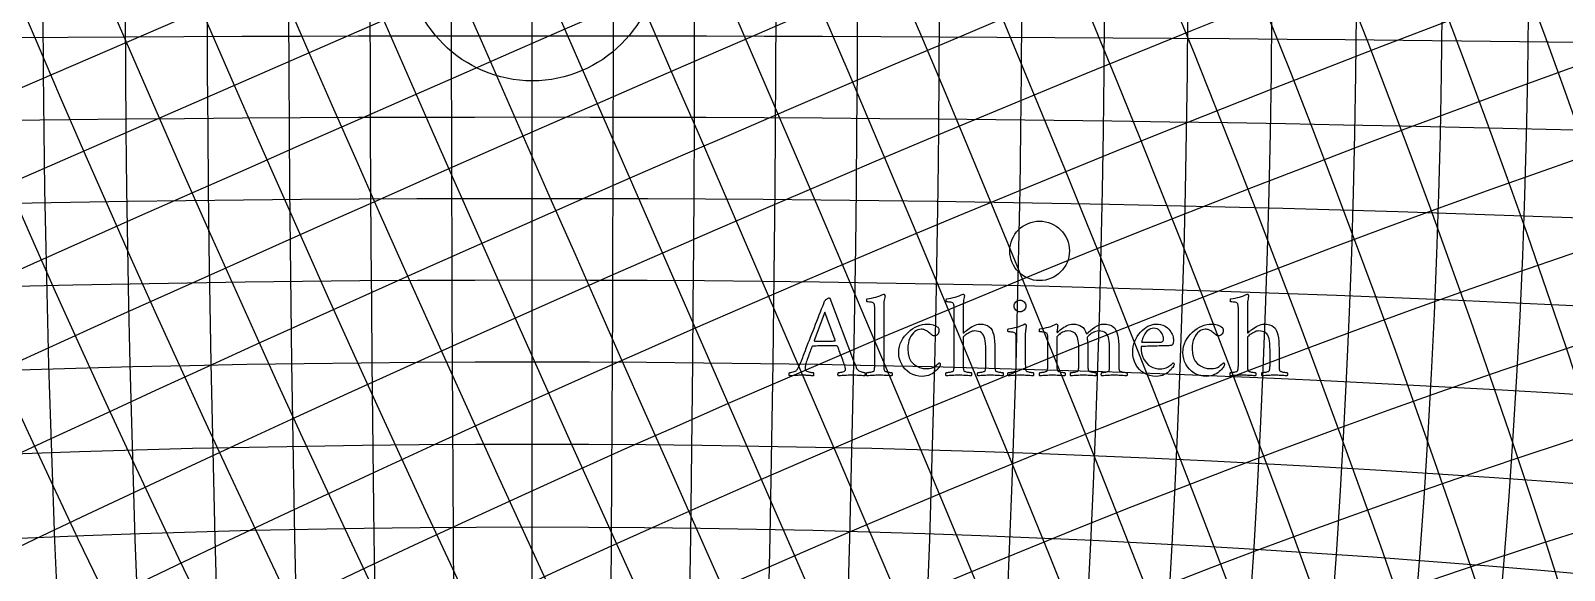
# Model space of a CAD drawing. Header units: millimetres. Extents: x -78 to 78, y -78 to 97.
# Drawn here: x -9.52 to 19.59, y -11.68 to -1.44 of the extents above; entities that cross this region are included whole.
import ezdxf

# ---------------------------------------------------------------- set-up
doc = ezdxf.new("R2010")
doc.units = ezdxf.units.MM
for name, color, linetype in [('CUT_INNER', 6, 'Continuous'), ('CUT_OUTER', 1, 'Continuous'), ('ENGRAVE', 7, 'Continuous'), ('ENGRAVE_FINE', 8, 'Continuous'), ('TEXT', 5, 'Continuous')]:
    doc.layers.add(name, color=color, linetype=linetype)

msp = doc.modelspace()

# ---------------------------------------------------------------- linework, layer by layer
at = {"layer": 'CUT_INNER'}
msp.add_circle((0, 0), 2.39, dxfattribs=at)
at = {"layer": 'CUT_OUTER'}
msp.add_arc((-0.0002, -0.0002), 77.9998, 178.593623, 0.21968, dxfattribs=at)
at = {"layer": 'ENGRAVE'}
for points in [[(0, -70.59), (0, 70.59)], [(0, -70.59), (0, 70.59)], [(-64.6943, -28.2418), (64.6943, 28.2418)]]:
    msp.add_lwpolyline(points, dxfattribs=at)
for centre, radius in [((0, 0), 76.44), ((0, 0), 76.44), ((0, 0), 74.3925), ((0, 0), 70.59), ((0, 0), 70.59), ((0, 0), 70.59), ((9.6285, -5.6182), 0.5647)]:
    msp.add_circle(centre, radius, dxfattribs=at)
for centre, radius, start, end in [((12.4469, 0), 71.679, 100, 260), ((25.6927, 0), 75.1203, 110, 250), ((40.7552, 0), 81.5103, 120, 240), ((59.232, 0), 92.1487, 130, 230), ((84.1259, 0), 109.8185, 140, 220), ((122.2655, 0), 141.18, 150, 210), ((193.9444, 0), 206.3914, 160, 200), ((400.3358, 0), 406.5116, 170, 190), ((-400.3358, 0), 406.5116, 350, 10), ((-193.9444, 0), 206.3914, 340, 20), ((-122.2655, 0), 141.18, 330, 30), ((-84.1259, 0), 109.8185, 320, 40), ((-59.232, 0), 92.1487, 310, 50), ((-40.7552, 0), 81.5103, 300, 60), ((-25.6927, 0), 75.1203, 290, 70), ((-12.4469, 0), 71.679, 280, 80), ((0, -406.5116), 400.3358, 80, 100)]:
    msp.add_arc(centre, radius, start, end, dxfattribs=at)
at = {"layer": 'ENGRAVE_FINE'}
for points in [[(28.2418, -64.6943), (-28.2418, 64.6943)], [(-64.6943, -28.2418), (64.6943, 28.2418)]]:
    msp.add_lwpolyline(points, dxfattribs=at)
for centre, radius, start, end in [((3.082, 0), 70.6573, 92.499999, 267.500001), ((6.1758, 0), 70.8596, 95, 265), ((9.2933, 0), 71.1991, 97.5, 262.5), ((15.6494, 0), 72.3039, 102.5, 257.5), ((18.9145, 0), 73.0801, 105, 255), ((22.2569, 0), 74.0157, 107.5, 252.5), ((29.2393, 0), 76.4061, 112.5, 247.5), ((32.9167, 0), 77.8874, 115, 245), ((36.7468, 0), 79.5819, 117.5, 242.5), ((44.9708, 0), 83.6978, 122.5, 237.5), ((49.4277, 0), 86.1745, 125, 235), ((54.1656, 0), 88.9767, 127.5, 232.5), ((64.6838, 0), 95.7442, 132.5, 227.5), ((70.59, 0), 99.8293, 135, 225), ((77.0355, 0), 104.4864, 137.5, 222.5), ((91.9947, 0), 115.9568, 142.5, 217.5), ((100.813, 0), 123.0699, 145, 215), ((110.8041, 0), 131.3792, 147.5, 212.5), ((135.6021, 0), 152.8754, 152.5, 207.5), ((151.3807, 0), 167.0302, 155, 205), ((170.4193, 0), 184.4606, 157.5, 202.5), ((223.8829, 0), 234.7477, 162.5, 197.5), ((263.4455, 0), 272.7388, 165, 195), ((318.4109, 0), 326.1418, 167.5, 192.5), ((536.1843, 0), 540.811, 172.5, 187.5), ((806.8474, 0), 809.9294, 175, 185), ((1616.7768, 0), 1618.3171, 177.5, 182.5), ((-1616.7768, 0), 1618.3171, 357.5, 2.5), ((-806.8474, 0), 809.9294, 355, 5), ((-536.1843, 0), 540.811, 352.5, 7.5), ((-318.4109, 0), 326.1418, 347.5, 12.5), ((-263.4455, 0), 272.7388, 345, 15), ((-223.8829, 0), 234.7477, 342.5, 17.5), ((-170.4193, 0), 184.4606, 337.5, 22.5), ((-151.3807, 0), 167.0302, 335, 25), ((-135.6021, 0), 152.8754, 332.5, 27.5), ((-110.8041, 0), 131.3792, 327.5, 32.5), ((-100.813, 0), 123.0699, 325, 35), ((-91.9947, 0), 115.9568, 322.5, 37.5), ((-77.0355, 0), 104.4864, 317.5, 42.5), ((-70.59, 0), 99.8293, 315, 45), ((-64.6838, 0), 95.7442, 312.5, 47.5), ((-54.1656, 0), 88.9767, 307.5, 52.5), ((-49.4277, 0), 86.1745, 305, 55), ((-44.9708, 0), 83.6978, 302.5, 57.5), ((-36.7468, 0), 79.5819, 297.5, 62.5), ((-32.9167, 0), 77.8874, 295, 65), ((-29.2393, 0), 76.4061, 292.5, 67.5), ((-22.2569, 0), 74.0157, 287.5, 72.5), ((-18.9145, 0), 73.0801, 285, 75), ((-15.6494, 0), 72.3039, 282.5, 77.5), ((-9.2933, 0), 71.1991, 277.5, 82.5), ((-6.1758, 0), 70.8596, 275, 85), ((-3.082, 0), 70.6573, 272.499999, 87.500001), ((-2.8246, -1.2331), 70.6573, 296.083333, 111.083334), ((-5.66, -2.4708), 70.8596, 298.583333, 108.583334), ((-8.5172, -3.7181), 71.1991, 301.083333, 106.083334), ((-11.4073, -4.9798), 71.679, 303.583333, 103.583333), ((-14.3424, -6.2611), 72.3039, 306.083333, 101.083333), ((-17.3348, -7.5674), 73.0801, 308.583333, 98.583333), ((-20.398, -8.9046), 74.0157, 311.083333, 96.083333), ((2.8246, 1.2331), 70.6573, 116.083333, 291.083334), ((5.66, 2.4708), 70.8596, 118.583333, 288.583334), ((8.5172, 3.7181), 71.1991, 121.083333, 286.083334), ((11.4073, 4.9798), 71.679, 123.583333, 283.583333), ((14.3424, 6.2611), 72.3039, 126.083333, 281.083333), ((17.3348, 7.5674), 73.0801, 128.583333, 278.583333), ((20.398, 8.9046), 74.0157, 131.083333, 276.083333), ((23.5468, 10.2792), 75.1203, 133.583333, 273.583333), ((26.7972, 11.6981), 76.4061, 136.083333, 271.083333), ((30.1674, 13.1694), 77.8874, 138.583333, 268.583333), ((33.6777, 14.7018), 79.5819, 141.083333, 266.083333), ((37.3513, 16.3054), 81.5103, 143.583333, 263.583333), ((41.2148, 17.992), 83.6978, 146.083333, 261.083333), ((45.2994, 19.7751), 86.1745, 148.583333, 258.583333), ((49.6417, 21.6707), 88.9767, 151.083333, 256.083333), ((54.2849, 23.6977), 92.1487, 153.583333, 253.583333), ((59.2814, 25.8789), 95.7442, 156.083333, 251.083333), ((64.6943, 28.2418), 99.8293, 158.583333, 248.583333), ((70.6014, 30.8205), 104.4864, 161.083333, 246.083333), ((77.0996, 33.6573), 109.8185, 163.583333, 243.583333), ((84.3112, 36.8055), 115.9568, 166.083333, 241.083333), ((92.393, 40.3335), 123.0699, 168.583333, 238.583333), ((101.5497, 44.3308), 131.3792, 171.083333, 236.083333), ((112.0538, 48.9163), 141.18, 173.583333, 233.583333), ((124.2765, 54.252), 152.8754, 176.083333, 231.083333), ((138.7373, 60.5648), 167.0302, 178.583333, 228.583333), ((-23.5468, -10.2792), 75.1203, 313.583333, 93.583333), ((-26.7972, -11.6981), 76.4061, 316.083333, 91.083333), ((156.1858, 68.1818), 184.4606, 181.083333, 226.083333), ((177.746, 77.5938), 206.3914, 183.583333, 223.583333), ((205.184, 89.5716), 234.7477, 186.083333, 221.083333), ((241.4423, 105.3999), 272.7388, 188.583333, 218.583333), ((291.817, 127.3906), 326.1418, 191.083333, 216.083333), ((366.8994, 160.1673), 406.5116, 193.583333, 213.583333), ((491.4017, 214.5179), 540.811, 196.083333, 211.083333), ((739.4588, 322.8055), 809.9294, 198.5833333, 208.5833333), ((1481.7422, 646.844), 1618.3171, 201.0833333, 206.0833333), ((-1481.7422, -646.844), 1618.3171, 21.0833333, 26.0833333), ((-739.4588, -322.8055), 809.9294, 18.5833333, 28.5833333), ((-491.4017, -214.5179), 540.811, 16.083333, 31.083333), ((-366.8994, -160.1673), 406.5116, 13.583333, 33.583333), ((-291.817, -127.3906), 326.1418, 11.083333, 36.083333), ((-241.4423, -105.3999), 272.7388, 8.583333, 38.583333), ((-205.184, -89.5716), 234.7477, 6.083333, 41.083333), ((-177.746, -77.5938), 206.3914, 3.583333, 43.583333), ((-156.1858, -68.1818), 184.4606, 1.083333, 46.083333), ((-138.7373, -60.5648), 167.0302, 358.583333, 48.583333), ((-124.2765, -54.252), 152.8754, 356.083333, 51.083333), ((-112.0538, -48.9163), 141.18, 353.583333, 53.583333), ((-101.5497, -44.3308), 131.3792, 351.083333, 56.083333), ((-92.393, -40.3335), 123.0699, 348.583333, 58.583333), ((-84.3112, -36.8055), 115.9568, 346.083333, 61.083333), ((-77.0996, -33.6573), 109.8185, 343.583333, 63.583333), ((-70.6014, -30.8205), 104.4864, 341.083333, 66.083333), ((-64.6943, -28.2418), 99.8293, 338.583333, 68.583333), ((-59.2814, -25.8789), 95.7442, 336.083333, 71.083333), ((-54.2849, -23.6977), 92.1487, 333.583333, 73.583333), ((-49.6417, -21.6707), 88.9767, 331.083333, 76.083333), ((-45.2994, -19.7751), 86.1745, 328.583333, 78.583333), ((-41.2148, -17.992), 83.6978, 326.083333, 81.083333), ((-37.3513, -16.3054), 81.5103, 323.583333, 83.583333), ((-33.6777, -14.7018), 79.5819, 321.083333, 86.083333), ((-30.1674, -13.1694), 77.8874, 318.583333, 88.583333), ((-82.5736, 189.1534), 193.9444, 273.583333, 313.583333), ((-93.9184, 215.1414), 223.8829, 276.083333, 311.083333), ((-109.118, 249.9594), 263.4455, 278.583333, 308.583333), ((-130.4836, 298.9021), 318.4109, 281.083333, 306.083333), ((-162.6382, 372.5594), 400.3358, 283.583333, 303.583333), ((-216.369, 495.642), 536.1843, 286.083333, 301.083333), ((-324.0386, 742.2834), 806.8474, 288.5833333, 298.5833333), ((-647.4603, 1483.1539), 1616.7768, 291.0833333, 296.0833333), ((647.4603, -1483.1539), 1616.7768, 111.0833333, 116.0833333), ((324.0386, -742.2834), 806.8474, 108.5833333, 118.5833333), ((216.369, -495.642), 536.1843, 106.083333, 121.083333), ((162.6382, -372.5594), 400.3358, 103.583333, 123.583333), ((130.4836, -298.9021), 318.4109, 101.083333, 126.083333), ((109.118, -249.9594), 263.4455, 98.583333, 128.583333), ((93.9184, -215.1414), 223.8829, 96.083333, 131.083333), ((82.5736, -189.1534), 193.9444, 93.583333, 133.583333), ((73.7994, -169.0543), 170.4193, 91.083333, 136.083333), ((0, -1618.3171), 1616.7768, 87.5, 92.5), ((66.8258, -153.0797), 151.3807, 88.583333, 138.583333), ((0, -809.9294), 806.8474, 85, 95), ((0, -540.811), 536.1843, 82.5, 97.5), ((61.1628, -140.1071), 135.6021, 86.083333, 141.083333), ((56.4836, -129.3885), 122.2655, 83.583333, 143.583333), ((0, -326.1418), 318.4109, 77.5, 102.5), ((0, -272.7388), 263.4455, 75, 105), ((52.5625, -120.4063), 110.8041, 81.083333, 146.083333), ((0, -234.7477), 223.8829, 72.5, 107.5)]:
    msp.add_arc(centre, radius, start, end, dxfattribs=at)
at = {"layer": 'TEXT'}
for points in [[(5.1198, -7.6732), (5.1212, -7.6698), (5.1252, -7.6593), (5.132, -7.6419), (5.1414, -7.6174), (5.1532, -7.5871), (5.1668, -7.5517), (5.1822, -7.5114), (5.1995, -7.466), (5.2184, -7.4169), (5.2385, -7.365), (5.2599, -7.3104), (5.2826, -7.2531), (5.306, -7.1941), (5.3296, -7.1341), (5.3533, -7.0734), (5.3771, -7.0117), (5.4008, -6.9503), (5.4241, -6.8902), (5.4469, -6.8314), (5.4693, -6.7738), (5.4909, -6.7186), (5.5112, -6.6668), (5.5302, -6.6184), (5.5479, -6.5734), (5.5538, -6.564), (5.5624, -6.554), (5.5737, -6.5435), (5.5877, -6.5324), (5.6022, -6.5225), (5.6148, -6.5153), (5.6255, -6.5111), (5.6344, -6.5096), (5.6365, -6.5097), (5.6381, -6.5099), (5.6393, -6.5103), (5.6401, -6.5108), (5.6409, -6.5114), (5.6421, -6.5122), (5.6438, -6.5131), (5.6458, -6.5142), (6.099, -7.7028), (6.1213, -7.7615), (6.1382, -7.8053), (6.1498, -7.8343), (6.1559, -7.8486), (6.1629, -7.8607), (6.1727, -7.8719), (6.1851, -7.8823), (6.2003, -7.8918), (6.2168, -7.9003), (6.2333, -7.9075), (6.2498, -7.9134), (6.2663, -7.918), (6.2813, -7.9215), (6.2934, -7.924), (6.3024, -7.9255), (6.3084, -7.926), (6.3123, -7.9325), (6.3147, -7.9405), (6.3157, -7.9501), (6.3153, -7.9613), (6.3141, -7.972), (6.313, -7.9804), (6.3119, -7.9863), (6.3107, -7.9898), (6.2786, -7.9875), (6.2481, -7.9855), (6.2194, -7.9836), (6.1923, -7.9818), (6.1649, -7.9803), (6.1348, -7.9792), (6.1022, -7.9786), (6.0671, -7.9784), (6.03, -7.9786), (5.9962, -7.9792), (5.9657, -7.9803), (5.9384, -7.9818), (5.9112, -7.9836), (5.8806, -7.9855), (5.8468, -7.9875), (5.8098, -7.9898), (5.8059, -7.9843), (5.8032, -7.9772), (5.8019, -7.9684), (5.8018, -7.9579), (5.8029, -7.9473), (5.8049, -7.9385), (5.808, -7.9314), (5.812, -7.926), (5.8237, -7.9255), (5.8382, -7.924), (5.8556, -7.9215), (5.8758, -7.918), (5.8957, -7.9137), (5.9122, -7.9086), (5.9253, -7.9029), (5.935, -7.8964), (5.939, -7.891), (5.9418, -7.8839), (5.9435, -7.875), (5.9441, -7.8645), (5.9432, -7.8525), (5.9404, -7.8369), (5.9358, -7.8178), (5.9293, -7.7951), (5.9214, -7.7698), (5.9125, -7.743), (5.9026, -7.7146), (5.8917, -7.6846), (5.8804, -7.6541), (5.869, -7.624), (5.8576, -7.5943), (5.8462, -7.5651), (5.8353, -7.5373), (5.8254, -7.5121), (5.8165, -7.4895), (5.8086, -7.4694), (5.8022, -7.453), (5.7975, -7.4413), (5.7948, -7.4342), (5.7938, -7.4319), (5.7935, -7.4316), (5.7927, -7.4307), (5.7913, -7.4293), (5.7893, -7.4273), (5.787, -7.4253), (5.7847, -7.4239), (5.7824, -7.423), (5.7802, -7.4228), (5.7621, -7.4218), (5.742, -7.421), (5.72, -7.4206), (5.6959, -7.4205), (5.6713, -7.4205), (5.6475, -7.4205), (5.6246, -7.4205), (5.6025, -7.4205), (5.5969, -7.4205), (5.5912, -7.4205), (5.5855, -7.4205), (5.5798, -7.4205), (5.5742, -7.4205), (5.569, -7.4205), (5.564, -7.4205), (5.5593, -7.4205), (5.5264, -7.4206), (5.4961, -7.4208), (5.4683, -7.4211), (5.4432, -7.4216), (5.4175, -7.4224), (5.3885, -7.4236), (5.3561, -7.4252), (5.3202, -7.4273), (5.3189, -7.4275), (5.3173, -7.4282), (5.3155, -7.4292), (5.3134, -7.4307), (5.3114, -7.4322), (5.3099, -7.4333), (5.3091, -7.4339), (5.3088, -7.4341), (5.3077, -7.437), (5.3045, -7.4455), (5.2992, -7.4598), (5.2917, -7.4797), (5.2828, -7.5035), (5.2729, -7.5295), (5.2623, -7.5576), (5.2507, -7.5878), (5.2391, -7.6187), (5.2283, -7.6485), (5.2181, -7.6773), (5.2086, -7.7051), (5.1993, -7.7324), (5.1918, -7.7575), (5.1862, -7.7803), (5.1824, -7.8008), (5.1799, -7.8191), (5.1782, -7.8355), (5.1771, -7.8499), (5.1767, -7.8622), (5.1789, -7.8741), (5.1856, -7.8847), (5.1966, -7.894), (5.212, -7.9021), (5.2298, -7.9088), (5.2479, -7.9143), (5.2663, -7.9185), (5.2849, -7.9214), (5.3019, -7.9234), (5.3154, -7.9249), (5.3252, -7.9257), (5.3316, -7.926), (5.3337, -7.9295), (5.3356, -7.9354), (5.3371, -7.9437), (5.3384, -7.9545), (5.3391, -7.9656), (5.339, -7.9752), (5.338, -7.9833), (5.3361, -7.9898), (5.3153, -7.9886), (5.296, -7.9875), (5.2783, -7.9863), (5.2621, -7.9852), (5.2468, -7.9841), (5.2314, -7.9829), (5.216, -7.9818), (5.2006, -7.9806), (5.1841, -7.9796), (5.1651, -7.9789), (5.1436, -7.9785), (5.1198, -7.9784), (5.0958, -7.9785), (5.0737, -7.9789), (5.0536, -7.9796), (5.0356, -7.9806), (5.0185, -7.9818), (5.0014, -7.9829), (4.9843, -7.9841), (4.9672, -7.9852), (4.949, -7.9863), (4.9285, -7.9875), (4.9058, -7.9886), (4.8807, -7.9898), (4.8787, -7.9863), (4.8773, -7.9804), (4.8764, -7.972), (4.8762, -7.9613), (4.8764, -7.9501), (4.8773, -7.9405), (4.8787, -7.9325), (4.8807, -7.926), (4.8927, -7.9254), (4.9083, -7.9234), (4.9275, -7.9202), (4.9502, -7.9157), (4.9726, -7.9098), (4.9909, -7.9024), (5.005, -7.8933), (5.0151, -7.8827), (5.0315, -7.8605), (5.0467, -7.8369), (5.0605, -7.8121), (5.0731, -7.786), (5.085, -7.7588), (5.0967, -7.731), (5.1083, -7.7025), (5.1198, -7.6732)], [(6.4997, -6.7419), (6.4997, -6.7287), (6.4994, -6.7143), (6.4991, -6.6986), (6.4986, -6.6816), (6.4975, -6.6648), (6.4955, -6.65), (6.4924, -6.6369), (6.4883, -6.6258), (6.4819, -6.6144), (6.4715, -6.6053), (6.4574, -6.5984), (6.4394, -6.5939), (6.4191, -6.5909), (6.3981, -6.5888), (6.3764, -6.5875), (6.354, -6.5871), (6.3529, -6.5853), (6.352, -6.5799), (6.3512, -6.5711), (6.3506, -6.5586), (6.3505, -6.546), (6.3514, -6.5367), (6.3534, -6.5306), (6.3563, -6.5279), (6.3981, -6.5224), (6.4394, -6.515), (6.4801, -6.5059), (6.5202, -6.4948), (6.5595, -6.4824), (6.5976, -6.4689), (6.6346, -6.4545), (6.6705, -6.4391), (6.675, -6.4398), (6.6793, -6.4422), (6.6835, -6.4461), (6.6876, -6.4516), (6.6911, -6.4578), (6.6936, -6.4638), (6.6951, -6.4697), (6.6956, -6.4755), (6.6948, -6.4786), (6.6924, -6.488), (6.6885, -6.5037), (6.683, -6.5256), (6.6776, -6.5533), (6.6736, -6.5865), (6.6713, -6.6251), (6.6705, -6.669), (6.6705, -7.7256), (6.6706, -7.7502), (6.6708, -7.774), (6.6711, -7.7969), (6.6716, -7.819), (6.6727, -7.8396), (6.6748, -7.8583), (6.6778, -7.8749), (6.6819, -7.8896), (6.6857, -7.8951), (6.6924, -7.9004), (6.7022, -7.9054), (6.7149, -7.9101), (6.7294, -7.9143), (6.7445, -7.9177), (6.7602, -7.9205), (6.7764, -7.9226), (6.7917, -7.9241), (6.8046, -7.9251), (6.815, -7.9258), (6.8231, -7.926), (6.8261, -7.9314), (6.8285, -7.9385), (6.8301, -7.9473), (6.831, -7.9579), (6.831, -7.9684), (6.8296, -7.9772), (6.827, -7.9843), (6.8231, -7.9898), (6.7899, -7.9875), (6.7587, -7.9855), (6.7296, -7.9836), (6.7024, -7.9818), (6.6753, -7.9803), (6.6466, -7.9792), (6.6161, -7.9786), (6.584, -7.9784), (6.5529, -7.9786), (6.5234, -7.9792), (6.4954, -7.9803), (6.469, -7.9818), (6.4423, -7.9836), (6.4135, -7.9855), (6.3825, -7.9875), (6.3494, -7.9898), (6.3455, -7.9843), (6.3429, -7.9772), (6.3415, -7.9684), (6.3415, -7.9579), (6.3424, -7.9473), (6.344, -7.9385), (6.3464, -7.9314), (6.3494, -7.926), (6.3574, -7.9258), (6.3677, -7.9251), (6.3802, -7.9241), (6.395, -7.9226), (6.4108, -7.9205), (6.4263, -7.9177), (6.4415, -7.9143), (6.4565, -7.9101), (6.4696, -7.9054), (6.4792, -7.9004), (6.4855, -7.8951), (6.4883, -7.8896), (6.4924, -7.8749), (6.4955, -7.8583), (6.4975, -7.8396), (6.4986, -7.819), (6.4991, -7.7969), (6.4994, -7.774), (6.4997, -7.7502), (6.4997, -7.7256)], [(8.4922, -7.0083), (8.5488, -7.0115), (8.5981, -7.0208), (8.6399, -7.0365), (8.6744, -7.0584), (8.7026, -7.0869), (8.7259, -7.1222), (8.7442, -7.1643), (8.7575, -7.2133), (8.7669, -7.2692), (8.7737, -7.3322), (8.7777, -7.4024), (8.7791, -7.4797), (8.7791, -7.7256), (8.7792, -7.7502), (8.7794, -7.774), (8.7797, -7.7969), (8.7802, -7.819), (8.7813, -7.8396), (8.7834, -7.8583), (8.7864, -7.8749), (8.7905, -7.8896), (8.7943, -7.8951), (8.801, -7.9004), (8.8108, -7.9054), (8.8235, -7.9101), (8.838, -7.9143), (8.8531, -7.9177), (8.8688, -7.9205), (8.885, -7.9226), (8.9003, -7.9241), (8.9132, -7.9251), (8.9236, -7.9258), (8.9317, -7.926), (8.9347, -7.9314), (8.9371, -7.9385), (8.9387, -7.9473), (8.9396, -7.9579), (8.9396, -7.9684), (8.9382, -7.9772), (8.9356, -7.9843), (8.9317, -7.9898), (8.8985, -7.9875), (8.8673, -7.9855), (8.8382, -7.9836), (8.811, -7.9818), (8.7839, -7.9803), (8.7552, -7.9792), (8.7247, -7.9786), (8.6926, -7.9784), (8.6615, -7.9786), (8.6319, -7.9792), (8.604, -7.9803), (8.5776, -7.9818), (8.5509, -7.9836), (8.5221, -7.9855), (8.4911, -7.9875), (8.458, -7.9898), (8.4541, -7.9843), (8.4515, -7.9772), (8.4501, -7.9684), (8.4501, -7.9579), (8.451, -7.9473), (8.4526, -7.9385), (8.455, -7.9314), (8.458, -7.926), (8.466, -7.9258), (8.4762, -7.9251), (8.4888, -7.9241), (8.5036, -7.9226), (8.5194, -7.9205), (8.5349, -7.9177), (8.5501, -7.9143), (8.5651, -7.9101), (8.5781, -7.9054), (8.5878, -7.9004), (8.5941, -7.8951), (8.5969, -7.8896), (8.601, -7.8749), (8.604, -7.8583), (8.6061, -7.8396), (8.6072, -7.819), (8.6077, -7.7969), (8.608, -7.774), (8.6082, -7.7502), (8.6083, -7.7256), (8.6083, -7.5025), (8.6072, -7.4368), (8.6038, -7.3786), (8.5981, -7.328), (8.5901, -7.285), (8.5791, -7.2485), (8.5645, -7.2175), (8.5461, -7.1921), (8.5241, -7.1723), (8.4977, -7.1573), (8.4666, -7.1467), (8.4306, -7.1403), (8.3897, -7.1381), (8.3687, -7.1398), (8.3467, -7.1447), (8.3238, -7.1529), (8.2998, -7.1643), (8.2761, -7.1776), (8.2539, -7.1913), (8.2334, -7.2055), (8.2144, -7.2201), (8.1984, -7.2338), (8.1871, -7.2451), (8.1802, -7.2543), (8.1779, -7.2611), (8.1779, -7.7256), (8.178, -7.7502), (8.1782, -7.774), (8.1786, -7.7969), (8.1791, -7.819), (8.1802, -7.8396), (8.1822, -7.8583), (8.1853, -7.8749), (8.1893, -7.8896), (8.1931, -7.8951), (8.1999, -7.9004), (8.2096, -7.9054), (8.2223, -7.9101), (8.2369, -7.9143), (8.252, -7.9177), (8.2676, -7.9205), (8.2838, -7.9226), (8.2991, -7.9241), (8.312, -7.9251), (8.3225, -7.9258), (8.3305, -7.926), (8.3336, -7.9314), (8.3359, -7.9385), (8.3376, -7.9473), (8.3385, -7.9579), (8.3384, -7.9684), (8.3371, -7.9772), (8.3344, -7.9843), (8.3305, -7.9898), (8.2974, -7.9875), (8.2662, -7.9855), (8.237, -7.9836), (8.2098, -7.9818), (8.1828, -7.9803), (8.154, -7.9792), (8.1236, -7.9786), (8.0914, -7.9784), (8.0603, -7.9786), (8.0308, -7.9792), (8.0028, -7.9803), (7.9764, -7.9818), (7.9497, -7.9836), (7.9209, -7.9855), (7.89, -7.9875), (7.8569, -7.9898), (7.853, -7.9843), (7.8503, -7.9772), (7.849, -7.9684), (7.8489, -7.9579), (7.8498, -7.9473), (7.8515, -7.9385), (7.8538, -7.9314), (7.8569, -7.926), (7.8648, -7.9258), (7.8751, -7.9251), (7.8876, -7.9241), (7.9024, -7.9226), (7.9182, -7.9205), (7.9337, -7.9177), (7.949, -7.9143), (7.9639, -7.9101), (7.977, -7.9054), (7.9867, -7.9004), (7.9929, -7.8951), (7.9958, -7.8896), (7.9998, -7.8749), (8.0029, -7.8583), (8.005, -7.8396), (8.006, -7.819), (8.0065, -7.7969), (8.0069, -7.774), (8.0071, -7.7502), (8.0072, -7.7256), (8.0072, -6.7419), (8.0071, -6.7297), (8.0069, -6.7157), (8.0065, -6.7001), (8.006, -6.6827), (8.005, -6.6655), (8.0029, -6.6503), (7.9998, -6.637), (7.9958, -6.6258), (7.9893, -6.6144), (7.979, -6.6053), (7.9648, -6.5984), (7.9468, -6.5939), (7.9265, -6.5909), (7.9055, -6.5888), (7.8838, -6.5875), (7.8614, -6.5871), (7.8604, -6.5853), (7.8594, -6.5799), (7.8587, -6.5711), (7.858, -6.5586), (7.8579, -6.546), (7.8589, -6.5367), (7.8608, -6.5306), (7.8637, -6.5279), (7.9055, -6.5224), (7.9468, -6.515), (7.9875, -6.5059), (8.0277, -6.4948), (8.0669, -6.4824), (8.1051, -6.4689), (8.1421, -6.4545), (8.1779, -6.4391), (8.1824, -6.4398), (8.1868, -6.4422), (8.191, -6.4461), (8.195, -6.4516), (8.1985, -6.4578), (8.201, -6.4638), (8.2025, -6.4697), (8.203, -6.4755), (8.2022, -6.4786), (8.1999, -6.488), (8.1959, -6.5037), (8.1905, -6.5256), (8.185, -6.5533), (8.1811, -6.5865), (8.1787, -6.6251), (8.1779, -6.669), (8.1779, -7.1723), (8.1784, -7.1743), (8.1797, -7.1757), (8.1818, -7.1765), (8.1848, -7.1768), (8.1861, -7.1765), (8.1876, -7.1757), (8.1895, -7.1743), (8.1916, -7.1723), (8.2048, -7.1589), (8.2215, -7.1438), (8.2418, -7.127), (8.2656, -7.1085), (8.2919, -7.0897), (8.3194, -7.0718), (8.3482, -7.0549), (8.3783, -7.0391), (8.4085, -7.0256), (8.4375, -7.016), (8.4654, -7.0102), (8.4922, -7.0083)], [(9.1434, -6.6645), (9.1455, -6.6425), (9.1517, -6.6221), (9.162, -6.6032), (9.1765, -6.5859), (9.1937, -6.5715), (9.2126, -6.5612), (9.233, -6.555), (9.255, -6.5529), (9.277, -6.555), (9.2974, -6.5612), (9.3163, -6.5715), (9.3336, -6.5859), (9.348, -6.6032), (9.3583, -6.6221), (9.3645, -6.6425), (9.3666, -6.6645), (9.3645, -6.6865), (9.3583, -6.7069), (9.348, -6.7258), (9.3336, -6.743), (9.3163, -6.7575), (9.2974, -6.7678), (9.277, -6.774), (9.255, -6.7761), (9.233, -6.774), (9.2126, -6.7678), (9.1937, -6.7575), (9.1765, -6.743), (9.162, -6.7258), (9.1517, -6.7069), (9.1455, -6.6865), (9.1434, -6.6645)], [(13.8866, -7.0083), (13.9433, -7.0115), (13.9925, -7.0208), (14.0344, -7.0365), (14.0688, -7.0584), (14.097, -7.0869), (14.1203, -7.1222), (14.1386, -7.1643), (14.1519, -7.2133), (14.1614, -7.2692), (14.1681, -7.3322), (14.1722, -7.4024), (14.1735, -7.4797), (14.1735, -7.7256), (14.1736, -7.7502), (14.1738, -7.774), (14.1742, -7.7969), (14.1747, -7.819), (14.1757, -7.8396), (14.1778, -7.8583), (14.1809, -7.8749), (14.1849, -7.8896), (14.1887, -7.8951), (14.1955, -7.9004), (14.2052, -7.9054), (14.2179, -7.9101), (14.2325, -7.9143), (14.2475, -7.9177), (14.2632, -7.9205), (14.2794, -7.9226), (14.2947, -7.9241), (14.3076, -7.9251), (14.3181, -7.9258), (14.3261, -7.926), (14.3292, -7.9314), (14.3315, -7.9385), (14.3332, -7.9473), (14.3341, -7.9579), (14.334, -7.9684), (14.3327, -7.9772), (14.33, -7.9843), (14.3261, -7.9898), (14.2929, -7.9875), (14.2618, -7.9855), (14.2326, -7.9836), (14.2054, -7.9818), (14.1784, -7.9803), (14.1496, -7.9792), (14.1192, -7.9786), (14.087, -7.9784), (14.0559, -7.9786), (14.0264, -7.9792), (13.9984, -7.9803), (13.972, -7.9818), (13.9453, -7.9836), (13.9165, -7.9855), (13.8856, -7.9875), (13.8525, -7.9898), (13.8486, -7.9843), (13.8459, -7.9772), (13.8446, -7.9684), (13.8445, -7.9579), (13.8454, -7.9473), (13.8471, -7.9385), (13.8494, -7.9314), (13.8525, -7.926), (13.8604, -7.9258), (13.8707, -7.9251), (13.8832, -7.9241), (13.898, -7.9226), (13.9138, -7.9205), (13.9293, -7.9177), (13.9446, -7.9143), (13.9595, -7.9101), (13.9726, -7.9054), (13.9823, -7.9004), (13.9885, -7.8951), (13.9914, -7.8896), (13.9954, -7.8749), (13.9985, -7.8583), (14.0006, -7.8396), (14.0016, -7.819), (14.0021, -7.7969), (14.0025, -7.774), (14.0027, -7.7502), (14.0028, -7.7256), (14.0028, -7.5025), (14.0016, -7.4368), (13.9982, -7.3786), (13.9925, -7.328), (13.9845, -7.285), (13.9736, -7.2485), (13.9589, -7.2175), (13.9406, -7.1921), (13.9185, -7.1723), (13.8922, -7.1573), (13.861, -7.1467), (13.825, -7.1403), (13.7842, -7.1381), (13.7632, -7.1398), (13.7412, -7.1447), (13.7182, -7.1529), (13.6942, -7.1643), (13.6705, -7.1776), (13.6484, -7.1913), (13.6278, -7.2055), (13.6088, -7.2201), (13.5929, -7.2338), (13.5815, -7.2451), (13.5747, -7.2543), (13.5724, -7.2611), (13.5724, -7.7256), (13.5725, -7.7502), (13.5727, -7.774), (13.573, -7.7969), (13.5735, -7.819), (13.5746, -7.8396), (13.5767, -7.8583), (13.5797, -7.8749), (13.5838, -7.8896), (13.5875, -7.8951), (13.5943, -7.9004), (13.6041, -7.9054), (13.6168, -7.9101), (13.6313, -7.9143), (13.6464, -7.9177), (13.662, -7.9205), (13.6783, -7.9226), (13.6936, -7.9241), (13.7065, -7.9251), (13.7169, -7.9258), (13.725, -7.926), (13.728, -7.9314), (13.7304, -7.9385), (13.732, -7.9473), (13.7329, -7.9579), (13.7329, -7.9684), (13.7315, -7.9772), (13.7289, -7.9843), (13.725, -7.9898), (13.6918, -7.9875), (13.6606, -7.9855), (13.6315, -7.9836), (13.6043, -7.9818), (13.5772, -7.9803), (13.5485, -7.9792), (13.518, -7.9786), (13.4859, -7.9784), (13.4548, -7.9786), (13.4252, -7.9792), (13.3973, -7.9803), (13.3709, -7.9818), (13.3442, -7.9836), (13.3154, -7.9855), (13.2844, -7.9875), (13.2513, -7.9898), (13.2474, -7.9843), (13.2448, -7.9772), (13.2434, -7.9684), (13.2433, -7.9579), (13.2443, -7.9473), (13.2459, -7.9385), (13.2483, -7.9314), (13.2513, -7.926), (13.2593, -7.9258), (13.2695, -7.9251), (13.2821, -7.9241), (13.2969, -7.9226), (13.3127, -7.9205), (13.3282, -7.9177), (13.3434, -7.9143), (13.3583, -7.9101), (13.3714, -7.9054), (13.3811, -7.9004), (13.3874, -7.8951), (13.3902, -7.8896), (13.3943, -7.8749), (13.3973, -7.8583), (13.3994, -7.8396), (13.4005, -7.819), (13.401, -7.7969), (13.4013, -7.774), (13.4015, -7.7502), (13.4016, -7.7256), (13.4016, -6.7419), (13.4015, -6.7297), (13.4013, -6.7157), (13.401, -6.7001), (13.4005, -6.6827), (13.3994, -6.6655), (13.3973, -6.6503), (13.3943, -6.637), (13.3902, -6.6258), (13.3837, -6.6144), (13.3734, -6.6053), (13.3593, -6.5984), (13.3413, -6.5939), (13.321, -6.5909), (13.3, -6.5888), (13.2783, -6.5875), (13.2559, -6.5871), (13.2548, -6.5853), (13.2539, -6.5799), (13.2531, -6.5711), (13.2525, -6.5586), (13.2524, -6.546), (13.2533, -6.5367), (13.2552, -6.5306), (13.2581, -6.5279), (13.3, -6.5224), (13.3413, -6.515), (13.382, -6.5059), (13.4221, -6.4948), (13.4614, -6.4824), (13.4995, -6.4689), (13.5365, -6.4545), (13.5724, -6.4391), (13.5769, -6.4398), (13.5812, -6.4422), (13.5854, -6.4461), (13.5895, -6.4516), (13.593, -6.4578), (13.5954, -6.4638), (13.5969, -6.4697), (13.5974, -6.4755), (13.5967, -6.4786), (13.5943, -6.488), (13.5904, -6.5037), (13.5849, -6.5256), (13.5794, -6.5533), (13.5755, -6.5865), (13.5732, -6.6251), (13.5724, -6.669), (13.5724, -7.1723), (13.5728, -7.1743), (13.5741, -7.1757), (13.5762, -7.1765), (13.5792, -7.1768), (13.5805, -7.1765), (13.5821, -7.1757), (13.5839, -7.1743), (13.5861, -7.1723), (13.5992, -7.1589), (13.6159, -7.1438), (13.6362, -7.127), (13.6601, -7.1085), (13.6863, -7.0897), (13.7139, -7.0718), (13.7427, -7.0549), (13.7728, -7.0391), (13.8029, -7.0256), (13.832, -7.016), (13.8599, -7.0102), (13.8866, -7.0083)], [(5.5547, -6.7783), (5.3521, -7.3203), (5.3521, -7.3206), (5.3524, -7.3214), (5.3527, -7.3228), (5.3532, -7.3248), (5.3538, -7.3268), (5.3546, -7.3283), (5.3556, -7.3291), (5.3566, -7.3294), (5.3793, -7.3305), (5.4042, -7.3314), (5.4311, -7.3322), (5.4602, -7.3328), (5.4889, -7.3333), (5.5146, -7.3337), (5.5373, -7.3339), (5.557, -7.334), (5.5826, -7.3338), (5.6068, -7.3334), (5.6298, -7.3327), (5.6515, -7.3317), (5.6731, -7.3305), (5.6956, -7.3294), (5.7192, -7.3283), (5.7437, -7.3271), (5.7458, -7.3268), (5.7474, -7.3257), (5.7486, -7.3239), (5.7494, -7.3214), (5.7499, -7.3189), (5.7503, -7.3172), (5.7505, -7.3161), (5.7506, -7.3157)], [(7.718, -7.1245), (7.7163, -7.1519), (7.7111, -7.1748), (7.7026, -7.1934), (7.6906, -7.2076), (7.6768, -7.218), (7.6628, -7.2255), (7.6484, -7.23), (7.6337, -7.2315), (7.6158, -7.2295), (7.5984, -7.2235), (7.5816, -7.2135), (7.5654, -7.1996), (7.5496, -7.1845), (7.5341, -7.1711), (7.5189, -7.1595), (7.5039, -7.1495), (7.4866, -7.138), (7.4709, -7.1284), (7.457, -7.1209), (7.4447, -7.1153), (7.4321, -7.1114), (7.4168, -7.1085), (7.399, -7.1068), (7.3787, -7.1062), (7.3492, -7.109), (7.3198, -7.1173), (7.2905, -7.1312), (7.2614, -7.1506), (7.2337, -7.1752), (7.2085, -7.2044), (7.1858, -7.2384), (7.1658, -7.277), (7.1493, -7.3203), (7.1376, -7.3681), (7.1306, -7.4205), (7.1282, -7.4774), (7.1348, -7.5678), (7.1544, -7.6453), (7.1871, -7.7101), (7.233, -7.762), (7.2882, -7.8019), (7.3491, -7.8304), (7.4157, -7.8474), (7.488, -7.8531), (7.5326, -7.8504), (7.5731, -7.8423), (7.6095, -7.8288), (7.6417, -7.8099), (7.6695, -7.7894), (7.6926, -7.7712), (7.7111, -7.7552), (7.7248, -7.7416), (7.7263, -7.742), (7.7285, -7.7435), (7.7314, -7.746), (7.7351, -7.7495), (7.7385, -7.7539), (7.741, -7.7589), (7.7425, -7.7647), (7.743, -7.7712), (7.7422, -7.7805), (7.7396, -7.7905), (7.7353, -7.801), (7.7294, -7.8121), (7.7177, -7.8289), (7.7032, -7.8472), (7.6858, -7.867), (7.6656, -7.8884), (7.6425, -7.91), (7.6166, -7.9303), (7.5879, -7.9493), (7.5563, -7.967), (7.522, -7.9819), (7.4851, -7.9926), (7.4457, -7.999), (7.4037, -8.0011), (7.3386, -7.9972), (7.2776, -7.9852), (7.2208, -7.9653), (7.1681, -7.9374), (7.1202, -7.9031), (7.0781, -7.8639), (7.0417, -7.82), (7.0109, -7.7712), (6.9865, -7.7191), (6.9691, -7.6653), (6.9586, -7.6098), (6.9551, -7.5526), (6.9583, -7.4926), (6.968, -7.4356), (6.984, -7.3816), (7.0064, -7.3305), (7.0338, -7.2826), (7.065, -7.238), (7.0999, -7.1967), (7.1385, -7.1586), (7.1797, -7.1243), (7.2227, -7.0943), (7.2674, -7.0685), (7.3138, -7.047), (7.3605, -7.0301), (7.4063, -7.018), (7.4511, -7.0107), (7.4948, -7.0083), (7.5535, -7.0117), (7.6064, -7.022), (7.6536, -7.0391), (7.6952, -7.063), (7.6987, -7.0671), (7.7023, -7.0727), (7.7061, -7.0796), (7.71, -7.088), (7.7135, -7.0971), (7.716, -7.1062), (7.7175, -7.1153), (7.718, -7.1245)], [(9.3575, -7.7256), (9.3576, -7.7502), (9.3578, -7.774), (9.3581, -7.7969), (9.3586, -7.819), (9.3597, -7.8396), (9.3618, -7.8583), (9.3648, -7.8749), (9.3689, -7.8896), (9.3726, -7.8951), (9.3794, -7.9004), (9.3891, -7.9054), (9.4019, -7.9101), (9.4163, -7.9143), (9.4312, -7.9177), (9.4465, -7.9205), (9.4622, -7.9226), (9.477, -7.9241), (9.4896, -7.9251), (9.4998, -7.9258), (9.5078, -7.926), (9.5108, -7.9314), (9.5132, -7.9385), (9.5148, -7.9473), (9.5157, -7.9579), (9.5157, -7.9684), (9.5143, -7.9772), (9.5117, -7.9843), (9.5078, -7.9898), (9.4747, -7.9875), (9.4437, -7.9855), (9.4149, -7.9836), (9.3882, -7.9818), (9.3617, -7.9803), (9.3333, -7.9792), (9.303, -7.9786), (9.271, -7.9784), (9.2398, -7.9786), (9.21, -7.9792), (9.1817, -7.9803), (9.1548, -7.9818), (9.1276, -7.9836), (9.0985, -7.9855), (9.0673, -7.9875), (9.0341, -7.9898), (9.0302, -7.9843), (9.0276, -7.9772), (9.0262, -7.9684), (9.0262, -7.9579), (9.0271, -7.9473), (9.0287, -7.9385), (9.0311, -7.9314), (9.0341, -7.926), (9.0422, -7.9258), (9.0526, -7.9251), (9.0655, -7.9241), (9.0808, -7.9226), (9.0971, -7.9205), (9.113, -7.9177), (9.1284, -7.9143), (9.1434, -7.9101), (9.1565, -7.9054), (9.1662, -7.9004), (9.1725, -7.8951), (9.1753, -7.8896), (9.1794, -7.8749), (9.1824, -7.8583), (9.1845, -7.8396), (9.1856, -7.819), (9.1861, -7.7969), (9.1864, -7.774), (9.1866, -7.7502), (9.1867, -7.7256), (9.1867, -7.3112), (9.1866, -7.2989), (9.1864, -7.285), (9.1861, -7.2693), (9.1856, -7.252), (9.1845, -7.2348), (9.1824, -7.2195), (9.1794, -7.2063), (9.1753, -7.195), (9.1703, -7.1856), (9.1622, -7.1777), (9.151, -7.1714), (9.1366, -7.1666), (9.1207, -7.163), (9.1047, -7.1603), (9.0888, -7.1585), (9.0728, -7.1575), (9.0583, -7.157), (9.0467, -7.1566), (9.0378, -7.1564), (9.0319, -7.1563), (9.0307, -7.1529), (9.0296, -7.1472), (9.0284, -7.1393), (9.0273, -7.129), (9.0267, -7.1185), (9.0273, -7.1097), (9.029, -7.1025), (9.0319, -7.0971), (9.0748, -7.0907), (9.1172, -7.0829), (9.1591, -7.0737), (9.2004, -7.063), (9.2404, -7.0507), (9.2784, -7.0368), (9.3144, -7.0211), (9.3484, -7.0038), (9.3529, -7.0046), (9.3572, -7.0072), (9.3614, -7.0115), (9.3655, -7.0174), (9.3689, -7.024), (9.3714, -7.03), (9.3729, -7.0354), (9.3734, -7.0402), (9.3731, -7.0452), (9.3723, -7.0533), (9.3709, -7.0645), (9.3689, -7.0789), (9.3667, -7.0949), (9.3646, -7.1108), (9.3627, -7.1267), (9.3609, -7.1427), (9.3594, -7.1573), (9.3583, -7.1694), (9.3577, -7.179), (9.3575, -7.1859)], [(10.2638, -7.0083), (10.3115, -7.011), (10.3546, -7.0189), (10.3929, -7.032), (10.4266, -7.0505), (10.4557, -7.0751), (10.4804, -7.1071), (10.5007, -7.1463), (10.5165, -7.1928), (10.5539, -7.1602), (10.5931, -7.1284), (10.6342, -7.0976), (10.6771, -7.0675), (10.7204, -7.0416), (10.7627, -7.0231), (10.8041, -7.012), (10.8444, -7.0083), (10.9011, -7.0115), (10.9503, -7.0208), (10.9922, -7.0365), (11.0266, -7.0584), (11.0548, -7.0869), (11.0781, -7.1222), (11.0964, -7.1643), (11.1097, -7.2133), (11.1192, -7.2692), (11.1259, -7.3322), (11.13, -7.4024), (11.1313, -7.4797), (11.1313, -7.7256), (11.1314, -7.7502), (11.1316, -7.774), (11.132, -7.7969), (11.1325, -7.819), (11.1335, -7.8396), (11.1356, -7.8583), (11.1387, -7.8749), (11.1427, -7.8896), (11.1465, -7.8951), (11.1533, -7.9004), (11.163, -7.9054), (11.1757, -7.9101), (11.1902, -7.9143), (11.2051, -7.9177), (11.2204, -7.9205), (11.2361, -7.9226), (11.2509, -7.9241), (11.2634, -7.9251), (11.2737, -7.9258), (11.2816, -7.926), (11.2847, -7.9314), (11.287, -7.9385), (11.2887, -7.9473), (11.2896, -7.9579), (11.2895, -7.9684), (11.2882, -7.9772), (11.2855, -7.9843), (11.2816, -7.9898), (11.2485, -7.9875), (11.2176, -7.9855), (11.1888, -7.9836), (11.1621, -7.9818), (11.1355, -7.9803), (11.1071, -7.9792), (11.0769, -7.9786), (11.0448, -7.9784), (11.0136, -7.9786), (10.9839, -7.9792), (10.9556, -7.9803), (10.9287, -7.9818), (10.9015, -7.9836), (10.8723, -7.9855), (10.8412, -7.9875), (10.808, -7.9898), (10.8041, -7.9843), (10.8014, -7.9772), (10.8001, -7.9684), (10.8, -7.9579), (10.8009, -7.9473), (10.8026, -7.9385), (10.8049, -7.9314), (10.808, -7.926), (10.816, -7.9258), (10.8265, -7.9251), (10.8394, -7.9241), (10.8547, -7.9226), (10.871, -7.9205), (10.8868, -7.9177), (10.9023, -7.9143), (10.9173, -7.9101), (10.9304, -7.9054), (10.9401, -7.9004), (10.9463, -7.8951), (10.9492, -7.8896), (10.9522, -7.8774), (10.9546, -7.8637), (10.9562, -7.8484), (10.9571, -7.8315), (10.9576, -7.8134), (10.958, -7.7942), (10.9582, -7.7741), (10.9583, -7.7529), (10.9583, -7.7495), (10.9583, -7.7461), (10.9583, -7.7427), (10.9583, -7.7393), (10.9583, -7.7359), (10.9583, -7.7324), (10.9583, -7.729), (10.9583, -7.7256), (10.9583, -7.4865), (10.9574, -7.4329), (10.9546, -7.3835), (10.95, -7.3384), (10.9435, -7.2975), (10.9343, -7.2611), (10.9216, -7.2292), (10.9053, -7.2019), (10.8854, -7.1791), (10.8608, -7.1612), (10.8302, -7.1484), (10.7936, -7.1407), (10.7511, -7.1381), (10.724, -7.1399), (10.6976, -7.1452), (10.6717, -7.1541), (10.6463, -7.1666), (10.6224, -7.181), (10.6008, -7.1956), (10.5814, -7.2106), (10.5643, -7.2258), (10.5504, -7.2398), (10.5404, -7.2511), (10.5345, -7.2597), (10.5325, -7.2656), (10.5325, -7.2673), (10.5327, -7.2699), (10.5331, -7.2735), (10.5336, -7.2782), (10.5341, -7.2829), (10.5345, -7.287), (10.5347, -7.2903), (10.5347, -7.293), (10.5369, -7.3099), (10.5387, -7.3288), (10.5403, -7.3497), (10.5416, -7.3727), (10.5426, -7.3956), (10.5433, -7.4165), (10.5437, -7.4354), (10.5438, -7.4524), (10.5438, -7.7256), (10.5439, -7.7502), (10.5441, -7.774), (10.5445, -7.7969), (10.545, -7.819), (10.5461, -7.8396), (10.5481, -7.8583), (10.5512, -7.8749), (10.5552, -7.8896), (10.559, -7.8951), (10.5658, -7.9004), (10.5755, -7.9054), (10.5883, -7.9101), (10.6027, -7.9143), (10.6176, -7.9177), (10.6329, -7.9205), (10.6486, -7.9226), (10.6634, -7.9241), (10.6759, -7.9251), (10.6862, -7.9258), (10.6941, -7.926), (10.6972, -7.9314), (10.6995, -7.9385), (10.7012, -7.9473), (10.7021, -7.9579), (10.702, -7.9684), (10.7007, -7.9772), (10.6981, -7.9843), (10.6941, -7.9898), (10.661, -7.9875), (10.6301, -7.9855), (10.6013, -7.9836), (10.5746, -7.9818), (10.548, -7.9803), (10.5197, -7.9792), (10.4894, -7.9786), (10.4573, -7.9784), (10.4262, -7.9786), (10.3964, -7.9792), (10.3681, -7.9803), (10.3412, -7.9818), (10.314, -7.9836), (10.2848, -7.9855), (10.2537, -7.9875), (10.2205, -7.9898), (10.2166, -7.9843), (10.214, -7.9772), (10.2126, -7.9684), (10.2125, -7.9579), (10.2135, -7.9473), (10.2151, -7.9385), (10.2174, -7.9314), (10.2205, -7.926), (10.2285, -7.9258), (10.239, -7.9251), (10.2519, -7.9241), (10.2672, -7.9226), (10.2835, -7.9205), (10.2993, -7.9177), (10.3148, -7.9143), (10.3298, -7.9101), (10.3429, -7.9054), (10.3526, -7.9004), (10.3588, -7.8951), (10.3617, -7.8896), (10.3657, -7.8749), (10.3688, -7.8583), (10.3709, -7.8396), (10.3719, -7.819), (10.3724, -7.7969), (10.3728, -7.774), (10.373, -7.7502), (10.3731, -7.7256), (10.3731, -7.4979), (10.3703, -7.4043), (10.362, -7.3263), (10.3481, -7.2637), (10.3287, -7.2167), (10.3017, -7.1823), (10.2652, -7.1578), (10.2192, -7.143), (10.1636, -7.1381), (10.1387, -7.1397), (10.114, -7.1444), (10.0897, -7.1522), (10.0657, -7.1632), (10.0428, -7.1759), (10.0221, -7.1891), (10.0035, -7.2027), (9.9871, -7.2167), (9.9737, -7.2301), (9.964, -7.242), (9.9583, -7.2523), (9.9564, -7.2611), (9.9564, -7.7256), (9.9564, -7.7502), (9.9566, -7.774), (9.957, -7.7969), (9.9575, -7.819), (9.9586, -7.8396), (9.9606, -7.8583), (9.9637, -7.8749), (9.9677, -7.8896), (9.9715, -7.8951), (9.9783, -7.9004), (9.988, -7.9054), (10.0008, -7.9101), (10.0152, -7.9143), (10.0301, -7.9177), (10.0454, -7.9205), (10.0611, -7.9226), (10.0759, -7.9241), (10.0884, -7.9251), (10.0987, -7.9258), (10.1066, -7.926), (10.1097, -7.9314), (10.1121, -7.9385), (10.1137, -7.9473), (10.1146, -7.9579), (10.1145, -7.9684), (10.1132, -7.9772), (10.1106, -7.9843), (10.1066, -7.9898), (10.0736, -7.9875), (10.0426, -7.9855), (10.0138, -7.9836), (9.9871, -7.9818), (9.9606, -7.9803), (9.9322, -7.9792), (9.9019, -7.9786), (9.8698, -7.9784), (9.8387, -7.9786), (9.8089, -7.9792), (9.7806, -7.9803), (9.7537, -7.9818), (9.7265, -7.9836), (9.6973, -7.9855), (9.6662, -7.9875), (9.633, -7.9898), (9.6291, -7.9843), (9.6265, -7.9772), (9.6251, -7.9684), (9.625, -7.9579), (9.626, -7.9473), (9.6276, -7.9385), (9.63, -7.9314), (9.633, -7.926), (9.6411, -7.9258), (9.6515, -7.9251), (9.6644, -7.9241), (9.6797, -7.9226), (9.696, -7.9205), (9.7119, -7.9177), (9.7273, -7.9143), (9.7423, -7.9101), (9.7554, -7.9054), (9.7651, -7.9004), (9.7713, -7.8951), (9.7742, -7.8896), (9.7782, -7.8749), (9.7813, -7.8583), (9.7834, -7.8396), (9.7844, -7.819), (9.7849, -7.7969), (9.7853, -7.774), (9.7855, -7.7502), (9.7856, -7.7256), (9.7856, -7.3203), (9.7855, -7.3078), (9.7853, -7.293), (9.7849, -7.2759), (9.7844, -7.2565), (9.7834, -7.2373), (9.7813, -7.2207), (9.7782, -7.2066), (9.7742, -7.195), (9.7692, -7.1856), (9.7611, -7.1777), (9.7499, -7.1714), (9.7355, -7.1666), (9.7195, -7.163), (9.7036, -7.1603), (9.6877, -7.1585), (9.6717, -7.1575), (9.6572, -7.157), (9.6455, -7.1566), (9.6367, -7.1564), (9.6307, -7.1563), (9.6296, -7.1529), (9.6285, -7.1472), (9.6273, -7.1393), (9.6262, -7.129), (9.6256, -7.1185), (9.6262, -7.1097), (9.6279, -7.1025), (9.6307, -7.0971), (9.6737, -7.0907), (9.7161, -7.0829), (9.758, -7.0737), (9.7992, -7.063), (9.8392, -7.0507), (9.8772, -7.0368), (9.9132, -7.0211), (9.9473, -7.0038), (9.9517, -7.0046), (9.9561, -7.0072), (9.9603, -7.0115), (9.9643, -7.0174), (9.9678, -7.024), (9.9703, -7.03), (9.9718, -7.0354), (9.9723, -7.0402), (9.9721, -7.0448), (9.9714, -7.0516), (9.9704, -7.0607), (9.9689, -7.0721), (9.9672, -7.0846), (9.9655, -7.0971), (9.9638, -7.1097), (9.9621, -7.1222), (9.9606, -7.1337), (9.9595, -7.1432), (9.9588, -7.1508), (9.9586, -7.1563), (9.9589, -7.1603), (9.9598, -7.1632), (9.9612, -7.1649), (9.9632, -7.1654), (9.9645, -7.1652), (9.966, -7.1643), (9.9679, -7.1629), (9.97, -7.1609), (9.9848, -7.1477), (10.0019, -7.1333), (10.0213, -7.1176), (10.0429, -7.1005), (10.0664, -7.0833), (10.0916, -7.067), (10.1182, -7.0514), (10.1465, -7.0368), (10.1756, -7.0243), (10.2048, -7.0154), (10.2342, -7.0101), (10.2638, -7.0083)], [(11.5549, -7.4319), (11.557, -7.4996), (11.5657, -7.5617), (11.5809, -7.618), (11.6027, -7.6687), (11.6299, -7.7134), (11.6613, -7.7521), (11.6971, -7.7846), (11.737, -7.811), (11.78, -7.8314), (11.8247, -7.846), (11.8711, -7.8548), (11.9192, -7.8577), (11.9492, -7.8563), (11.9779, -7.8523), (12.005, -7.8455), (12.0308, -7.8361), (12.0548, -7.8248), (12.0769, -7.8127), (12.097, -7.7998), (12.115, -7.786), (12.1308, -7.7725), (12.1441, -7.7606), (12.1548, -7.7503), (12.1629, -7.7416), (12.1644, -7.742), (12.1666, -7.7435), (12.1695, -7.746), (12.1731, -7.7495), (12.1766, -7.7539), (12.1791, -7.7589), (12.1806, -7.7647), (12.1811, -7.7712), (12.1802, -7.7805), (12.1777, -7.7905), (12.1734, -7.801), (12.1674, -7.8121), (12.1557, -7.8289), (12.1412, -7.8472), (12.1239, -7.867), (12.1037, -7.8884), (12.0806, -7.91), (12.0547, -7.9303), (12.026, -7.9493), (11.9944, -7.967), (11.9601, -7.9819), (11.9232, -7.9926), (11.8838, -7.999), (11.8418, -8.0011), (11.7787, -7.9973), (11.7194, -7.9858), (11.6638, -7.9666), (11.6118, -7.9397), (11.5644, -7.9062), (11.5224, -7.8674), (11.4859, -7.8231), (11.4547, -7.7734), (11.4298, -7.7195), (11.412, -7.6624), (11.4013, -7.6022), (11.3978, -7.5389), (11.4003, -7.484), (11.4077, -7.431), (11.4202, -7.3798), (11.4376, -7.3305), (11.4591, -7.2837), (11.4837, -7.24), (11.5115, -7.1995), (11.5424, -7.162), (11.5756, -7.1281), (11.6104, -7.098), (11.6467, -7.0717), (11.6847, -7.0493), (11.7231, -7.0314), (11.761, -7.0186), (11.7982, -7.0109), (11.835, -7.0083), (11.8829, -7.0105), (11.9263, -7.0169), (11.9654, -7.0275), (12.0001, -7.0425), (12.0308, -7.0606), (12.0581, -7.0806), (12.082, -7.1027), (12.1025, -7.1267), (12.1199, -7.1518), (12.1344, -7.1768), (12.1461, -7.2019), (12.1549, -7.2269), (12.1614, -7.251), (12.166, -7.273), (12.1688, -7.2931), (12.1697, -7.3112), (12.169, -7.3338), (12.1669, -7.3539), (12.1633, -7.3714), (12.1583, -7.3863), (12.1513, -7.3984), (12.1418, -7.4074), (12.1297, -7.4132), (12.115, -7.4159), (12.1023, -7.417), (12.0846, -7.4179), (12.0619, -7.4187), (12.0342, -7.4193), (12.003, -7.42), (11.9696, -7.4208), (11.9341, -7.4217), (11.8964, -7.4228), (11.8579, -7.4239), (11.8196, -7.425), (11.7816, -7.4262), (11.7439, -7.4273), (11.7077, -7.4284), (11.6744, -7.4293), (11.644, -7.4301), (11.6164, -7.4307), (11.5929, -7.4312), (11.5748, -7.4316), (11.5621, -7.4318), (11.5549, -7.4319)], [(11.5663, -7.3499), (11.9283, -7.3499), (11.9382, -7.3492), (11.9474, -7.347), (11.9559, -7.3435), (11.9636, -7.3385), (11.9702, -7.3317), (11.9753, -7.3226), (11.9788, -7.3112), (11.9807, -7.2975), (11.9806, -7.2824), (11.9779, -7.2645), (11.9726, -7.2437), (11.9648, -7.2201), (11.9543, -7.1956), (11.9411, -7.1723), (11.9253, -7.1501), (11.9067, -7.129), (11.885, -7.1111), (11.8597, -7.0983), (11.8309, -7.0906), (11.7985, -7.088), (11.7648, -7.0905), (11.7342, -7.098), (11.7067, -7.1104), (11.6824, -7.1279), (11.6608, -7.1485), (11.6417, -7.1706), (11.625, -7.1941), (11.6107, -7.219), (11.5986, -7.2439), (11.5885, -7.2673), (11.5804, -7.2894), (11.5742, -7.31), (11.5699, -7.3275), (11.5671, -7.3399), (11.5659, -7.3474), (11.5663, -7.3499)], [(13.1124, -7.1245), (13.1107, -7.1519), (13.1056, -7.1748), (13.097, -7.1934), (13.0851, -7.2076), (13.0713, -7.218), (13.0572, -7.2255), (13.0428, -7.23), (13.0282, -7.2315), (13.0102, -7.2295), (12.9929, -7.2235), (12.9761, -7.2135), (12.9598, -7.1996), (12.9441, -7.1845), (12.9285, -7.1711), (12.9133, -7.1595), (12.8984, -7.1495), (12.881, -7.138), (12.8653, -7.1284), (12.8514, -7.1209), (12.8392, -7.1153), (12.8265, -7.1114), (12.8113, -7.1085), (12.7935, -7.1068), (12.7731, -7.1062), (12.7436, -7.109), (12.7142, -7.1173), (12.685, -7.1312), (12.6559, -7.1506), (12.6281, -7.1752), (12.6029, -7.2044), (12.5803, -7.2384), (12.5602, -7.277), (12.5438, -7.3203), (12.532, -7.3681), (12.525, -7.4205), (12.5226, -7.4774), (12.5292, -7.5678), (12.5488, -7.6453), (12.5816, -7.7101), (12.6274, -7.762), (12.6826, -7.8019), (12.7435, -7.8304), (12.8101, -7.8474), (12.8824, -7.8531), (12.927, -7.8504), (12.9675, -7.8423), (13.0039, -7.8288), (13.0361, -7.8099), (13.064, -7.7894), (13.0871, -7.7712), (13.1055, -7.7552), (13.1192, -7.7416), (13.1207, -7.742), (13.1229, -7.7435), (13.1259, -7.746), (13.1295, -7.7495), (13.133, -7.7539), (13.1355, -7.7589), (13.137, -7.7647), (13.1375, -7.7712), (13.1366, -7.7805), (13.134, -7.7905), (13.1298, -7.801), (13.1238, -7.8121), (13.1121, -7.8289), (13.0976, -7.8472), (13.0803, -7.867), (13.06, -7.8884), (13.037, -7.91), (13.0111, -7.9303), (12.9823, -7.9493), (12.9507, -7.967), (12.9164, -7.9819), (12.8796, -7.9926), (12.8402, -7.999), (12.7982, -8.0011), (12.7331, -7.9972), (12.6721, -7.9852), (12.6152, -7.9653), (12.5625, -7.9374), (12.5147, -7.9031), (12.4726, -7.8639), (12.4361, -7.82), (12.4054, -7.7712), (12.381, -7.7191), (12.3635, -7.6653), (12.3531, -7.6098), (12.3496, -7.5526), (12.3528, -7.4926), (12.3624, -7.4356), (12.3784, -7.3816), (12.4008, -7.3305), (12.4283, -7.2826), (12.4595, -7.238), (12.4943, -7.1967), (12.5329, -7.1586), (12.5742, -7.1243), (12.6171, -7.0943), (12.6618, -7.0685), (12.7082, -7.047), (12.755, -7.0301), (12.8007, -7.018), (12.8455, -7.0107), (12.8893, -7.0083), (12.9479, -7.0117), (13.0008, -7.022), (13.0481, -7.0391), (13.0896, -7.063), (13.0931, -7.0671), (13.0968, -7.0727), (13.1005, -7.0796), (13.1044, -7.088), (13.1079, -7.0971), (13.1104, -7.1062), (13.1119, -7.1153), (13.1124, -7.1245)]]:
    msp.add_lwpolyline(points, close=True, dxfattribs=at)

doc.saveas('drawing.dxf')
